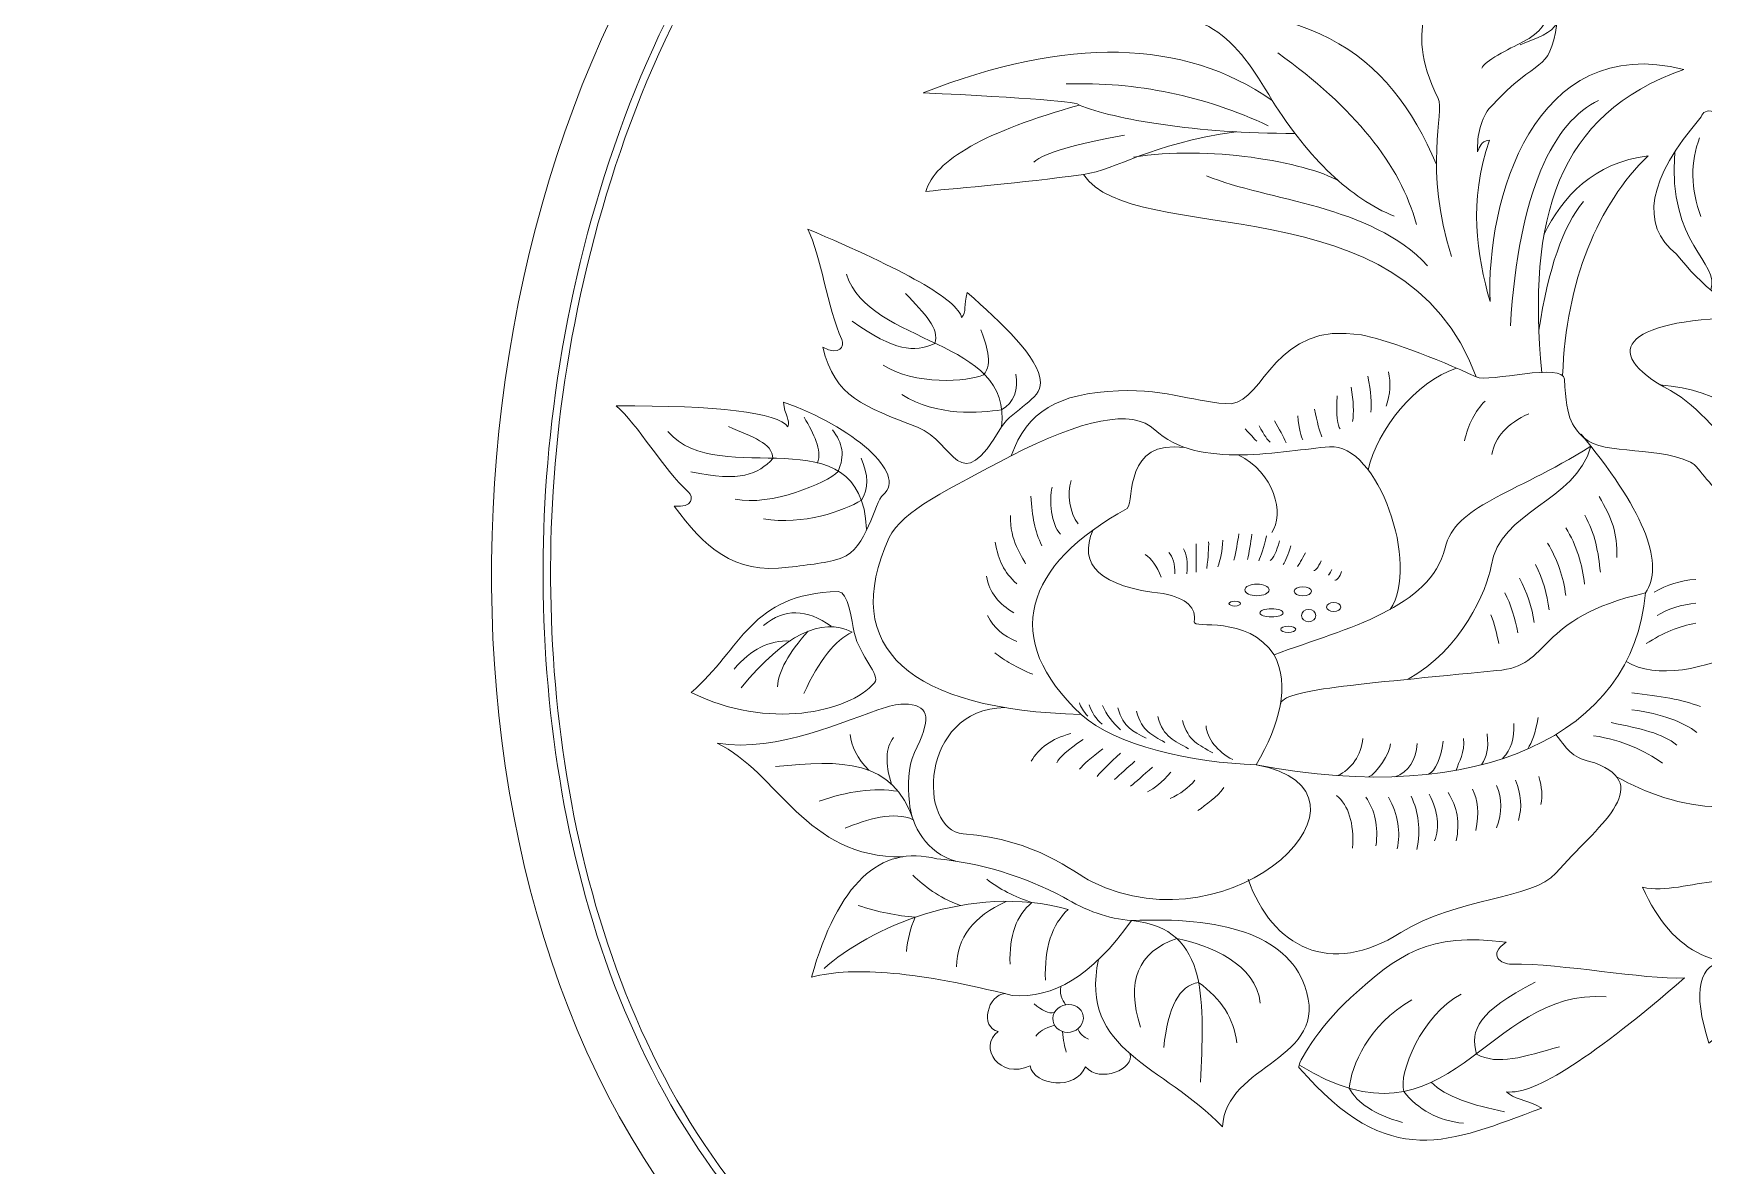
# Model space of a CAD drawing. Header units: millimetres. Extents: x -166 to 172, y -158 to 129.
# Drawn here: x -165.7 to 12.9, y -93.1 to 28 of the extents above; entities that cross this region are included whole.
import ezdxf

# ---------------------------------------------------------------- set-up
doc = ezdxf.new("R2010")
doc.units = ezdxf.units.MM
doc.header["$MEASUREMENT"] = 0
doc.layers.add('layer 1', color=7, linetype='Continuous')

msp = doc.modelspace()

# ---------------------------------------------------------------- linework, layer by layer
at = {"layer": 'layer 1', "color": 250, "lineweight": 20}
msp.add_open_spline([(-12.3631, -123.435), (-165.7126, -157.8223), (-137.4806, 122.4513), (-9.1886, 68.7229), (-9.1886, 68.7229), (-8.4247, 74.1681), (-12.1509, 86.8122), (-13.9516, 91.1744), (-13.9516, 91.1744), (-24.329, 73.4211), (-53.2367, 77.0998), (-64.9361, 97.1143), (-64.9361, 97.1143), (-67.5758, 101.6303), (-64.3734, 103.359), (-56.886, 104.9023), (-56.886, 104.9023), (-41.2744, 108.1206), (-34.0526, 113.077), (-20.7248, 102.9337), (-20.7248, 102.9337), (-24.2642, 107.7232), (-25.494, 110.9543), (-28.7995, 114.4332), (-28.7995, 114.4332), (-38.1184, 124.2413), (-17.0344, 125.9335), (-6.4461, 116.3239), (-6.4461, 116.3239), (29.5395, 128.922), (42.3963, 123.0658), (34.9589, 115.2471), (34.9589, 115.2471), (26.8166, 106.6876), (17.5016, 86.8637), (16.669, 68.8077), (16.669, 68.8077), (143.9302, 122.6322), (172.1622, -157.6414), (18.9416, -123.3026), (18.9416, -123.3026), (3.8516, -119.9208), (1.0822, -120.121), (-12.3631, -123.435)], degree=3, knots=[0, 0, 0, 0, 0.09090909, 0.09090909, 0.09090909, 0.09090909, 0.18181818, 0.18181818, 0.18181818, 0.18181818, 0.27272727, 0.27272727, 0.27272727, 0.27272727, 0.36363636, 0.36363636, 0.36363636, 0.36363636, 0.45454545, 0.45454545, 0.45454545, 0.45454545, 0.54545455, 0.54545455, 0.54545455, 0.54545455, 0.63636364, 0.63636364, 0.63636364, 0.63636364, 0.72727273, 0.72727273, 0.72727273, 0.72727273, 0.81818182, 0.81818182, 0.81818182, 0.81818182, 0.90909091, 0.90909091, 0.90909091, 0.90909091, 1, 1, 1, 1], dxfattribs=at)
at = {"layer": 'layer 1', "color": 22, "lineweight": 20}
for points, knots in [([(19.4704, 63.6169), (36.9992, 71.034), (55.7427, 73.056), (73.1436, 64.1592), (73.1436, 64.1592), (102.8099, 48.9912), (115.9726, 9.6672), (117.76, -21.1733), (117.76, -21.1733), (119.4095, -49.638), (112.5371, -83.2521), (90.5999, -103.4306), (90.5999, -103.4306), (71.2041, -121.2715), (45.6121, -123.2097), (20.7336, -117.634), (20.7336, -117.634), (5.7393, -114.2736), (1.5423, -114.1494), (-13.1995, -117.7799), (-13.1995, -117.7799), (-38.1137, -123.3544), (-63.7516, -121.4031), (-83.1526, -103.5041), (-83.1526, -103.5041), (-105.1191, -83.2381), (-111.9123, -49.4954), (-110.1288, -20.965), (-110.1288, -20.965), (-108.206, 9.7941), (-94.9675, 48.5465), (-65.5421, 63.8095), (-65.5421, 63.8095), (-47.8983, 72.9613), (-28.8016, 71.0301), (-10.9432, 63.519), (-10.9432, 63.519), (-10.7365, 63.4321), (-10.4057, 64.1396), (-10.677, 64.2663), (-10.677, 64.2663), (-15.6231, 66.578), (-20.9344, 68.0944), (-26.2842, 69.226), (-26.2842, 69.226), (-31.5101, 70.3315), (-36.8627, 70.8798), (-42.2054, 70.6978), (-42.2054, 70.6978), (-50.5449, 70.4137), (-58.4989, 68.364), (-65.9105, 64.5197), (-65.9105, 64.5197), (-95.4681, 49.188), (-108.9698, 10.3978), (-110.9272, -20.9151), (-110.9272, -20.9151), (-112.7349, -49.8317), (-105.7835, -83.7136), (-83.6951, -104.0921), (-83.6951, -104.0921), (-64.0503, -122.216), (-38.0976, -124.1706), (-13.0248, -118.5606), (-13.0248, -118.5606), (-13.0248, -118.5606), (-13.0082, -118.5567), (-13.0082, -118.5567), (-13.0082, -118.5567), (-7.6509, -117.2373), (-2.017, -115.91), (3.5272, -115.8857), (3.5272, -115.8857), (6.0309, -115.8748), (8.4993, -116.1221), (10.9711, -116.5059), (10.9711, -116.5059), (14.1835, -117.0046), (17.3871, -117.7039), (20.5586, -118.4146), (20.5586, -118.4146), (45.5936, -124.0254), (71.501, -122.0853), (91.1415, -104.0194), (91.1415, -104.0194), (113.2004, -83.729), (120.2305, -49.9772), (118.5587, -21.127), (118.5587, -21.127), (116.7385, 10.2786), (103.3081, 49.635), (73.5078, 64.8715), (73.5078, 64.8715), (66.1943, 68.6108), (58.3589, 70.5828), (50.1533, 70.8189), (50.1533, 70.8189), (44.8957, 70.9702), (39.6467, 70.4061), (34.5099, 69.2952), (34.5099, 69.2952), (29.2633, 68.1606), (24.1411, 66.4613), (19.2025, 64.3725), (19.2025, 64.3725), (18.9522, 64.2276), (19.3216, 63.5554), (19.4704, 63.6169)], [0, 0, 0, 0, 0.03703704, 0.03703704, 0.03703704, 0.03703704, 0.07407407, 0.07407407, 0.07407407, 0.07407407, 0.11111111, 0.11111111, 0.11111111, 0.11111111, 0.14814815, 0.14814815, 0.14814815, 0.14814815, 0.18518519, 0.18518519, 0.18518519, 0.18518519, 0.22222222, 0.22222222, 0.22222222, 0.22222222, 0.25925926, 0.25925926, 0.25925926, 0.25925926, 0.2962963, 0.2962963, 0.2962963, 0.2962963, 0.33333333, 0.33333333, 0.33333333, 0.33333333, 0.37037037, 0.37037037, 0.37037037, 0.37037037, 0.40740741, 0.40740741, 0.40740741, 0.40740741, 0.44444444, 0.44444444, 0.44444444, 0.44444444, 0.48148148, 0.48148148, 0.48148148, 0.48148148, 0.51851852, 0.51851852, 0.51851852, 0.51851852, 0.55555556, 0.55555556, 0.55555556, 0.55555556, 0.59259259, 0.59259259, 0.59259259, 0.59259259, 0.62962963, 0.62962963, 0.62962963, 0.62962963, 0.66666667, 0.66666667, 0.66666667, 0.66666667, 0.7037037, 0.7037037, 0.7037037, 0.7037037, 0.74074074, 0.74074074, 0.74074074, 0.74074074, 0.77777778, 0.77777778, 0.77777778, 0.77777778, 0.81481481, 0.81481481, 0.81481481, 0.81481481, 0.85185185, 0.85185185, 0.85185185, 0.85185185, 0.88888889, 0.88888889, 0.88888889, 0.88888889, 0.92592593, 0.92592593, 0.92592593, 0.92592593, 0.96296296, 0.96296296, 0.96296296, 0.96296296, 1, 1, 1, 1]), ([(-10.7846, 24.2497), (-10.6512, 24.9317), (-7.8113, 26.3581), (-6.4767, 27.0248), (-6.4767, 27.0248), (-2.2379, 29.1421), (-4.266, 31.6908), (-3.6585, 33.4713), (-3.6585, 33.4713), (-6.4065, 32.2872), (-7.7392, 31.9198), (-8.1033, 30.9985), (-8.1033, 30.9985), (-7.6359, 31.9692), (-8.304, 33.5317), (-8.794, 35.1185), (-8.794, 35.1185), (-10.203, 33.397), (-11.1413, 32.9446), (-11.156, 31.4929), (-11.156, 31.4929), (-11.1465, 32.5952), (-12.9982, 34.1787), (-16.3648, 36.2115), (-16.3648, 36.2115), (-14.9419, 31.8543), (-19.6127, 29.2217), (-15.4694, 21.012), (-15.4694, 21.012), (-14.7643, 19.6147), (-17.0639, 13.4414), (-14.0449, 4.1133)], [0, 0, 0, 0, 0.125, 0.125, 0.125, 0.125, 0.25, 0.25, 0.25, 0.25, 0.375, 0.375, 0.375, 0.375, 0.5, 0.5, 0.5, 0.5, 0.625, 0.625, 0.625, 0.625, 0.75, 0.75, 0.75, 0.75, 0.875, 0.875, 0.875, 0.875, 1, 1, 1, 1]), ([(-15.6502, 13.9473), (-20.7744, 25.9449), (-29.2932, 32.4904), (-50.7906, 30.0987), (-50.7906, 30.0987), (-40.2151, 31.2947), (-37.1369, 27.4634), (-33.2345, 20.8078)], [0, 0, 0, 0, 0.5, 0.5, 0.5, 0.5, 1, 1, 1, 1]), ([(-4.3911, -8.3174), (-5.9497, 8.1008), (-2.8162, 19.3552), (10.8174, 24.101), (10.8174, 24.101), (-5.2913, 28.2137), (-10.3607, 9.9738), (-9.9178, -0.7155), (-9.9178, -0.7155), (-11.3495, 4.3337), (-12.2345, 9.9585), (-9.9931, 16.5552), (-9.9931, 16.5552), (-11.0055, 16.3682), (-10.951, 15.9092), (-11.2467, 15.297), (-11.2467, 15.297), (-11.3416, 17.0099), (-10.9058, 18.9586), (-9.8485, 20.1139), (-9.8485, 20.1139), (-4.6518, 25.7924), (-3.6412, 23.3861), (-2.7688, 29.0373), (-2.7688, 29.0373), (-3.3542, 28.0487), (-4.7974, 27.455), (-6.7159, 26.7538)], [0, 0, 0, 0, 0.14285714, 0.14285714, 0.14285714, 0.14285714, 0.28571429, 0.28571429, 0.28571429, 0.28571429, 0.42857143, 0.42857143, 0.42857143, 0.42857143, 0.57142857, 0.57142857, 0.57142857, 0.57142857, 0.71428571, 0.71428571, 0.71428571, 0.71428571, 0.85714286, 0.85714286, 0.85714286, 0.85714286, 1, 1, 1, 1]), ([(-33.2345, 20.8078), (-42.6959, 27.3849), (-55.1326, 27.6539), (-70.5444, 21.6146), (-70.5444, 21.6146), (-59.3276, 21.0768), (-53.7638, 20.6366), (-53.853, 20.2943), (-53.853, 20.2943), (-50.0221, 18.7618), (-41.476, 17.2839), (-30.7738, 17.2593)], [0, 0, 0, 0, 0.33333333, 0.33333333, 0.33333333, 0.33333333, 0.66666667, 0.66666667, 0.66666667, 0.66666667, 1, 1, 1, 1]), ([(-53.853, 20.2943), (-63.85, 17.507), (-69.3245, 14.4264), (-70.2764, 11.0521), (-70.2764, 11.0521), (-66.1408, 11.5165), (-60.4899, 11.8969), (-53.4068, 12.8859), (-53.4068, 12.8859), (-49.7978, 13.3898), (-46.4685, 16.1194), (-37.0844, 17.4469)], [0, 0, 0, 0, 0.33333333, 0.33333333, 0.33333333, 0.33333333, 0.66666667, 0.66666667, 0.66666667, 0.66666667, 1, 1, 1, 1]), ([(32.7492, -5.3173), (22.8073, -5.6109), (15.2351, -2.3834), (10.032, 4.3651), (10.032, 4.3651), (6.0659, 7.4947), (6.9415, 12.3848), (12.6593, 19.0352), (12.6593, 19.0352), (12.9684, 20.1356), (14.4109, 19.8177), (16.9865, 18.0816), (16.9865, 18.0816), (23.4255, 18.1795), (25.2286, 15.0499), (22.3953, 8.6927), (22.3953, 8.6927), (21.2692, 2.4894), (23.5286, -2.1632), (29.1733, -5.2649)], [0, 0, 0, 0, 0.2, 0.2, 0.2, 0.2, 0.4, 0.4, 0.4, 0.4, 0.6, 0.6, 0.6, 0.6, 0.8, 0.8, 0.8, 0.8, 1, 1, 1, 1]), ([(-79.2536, -4.7709), (-78.9252, -5.4916), (-79.4688, -6.5524), (-81.2908, -5.5866), (-81.2908, -5.5866), (-79.9919, -10.9621), (-76.899, -11.8862), (-71.1635, -14.1482), (-71.1635, -14.1482), (-67.0815, -15.758), (-66.7692, -21.9889), (-62.1855, -14.1145), (-62.1855, -14.1145), (-60.8558, -12.1661), (-57.9366, -11.1811), (-58.0136, -9.3618), (-58.0136, -9.3618), (-58.1298, -6.6148), (-62.1793, -3.0214), (-65.8281, 0.2708), (-65.8281, 0.2708), (-66.2853, -1.1217), (-65.8605, -1.795), (-66.4353, -2.4139), (-66.4353, -2.4139), (-66.8244, -0.5271), (-72.6333, 2.7248), (-82.8767, 7.0266), (-82.8767, 7.0266), (-81.4943, 4.2431), (-80.8149, -1.3439), (-79.2536, -4.7709)], [0, 0, 0, 0, 0.125, 0.125, 0.125, 0.125, 0.25, 0.25, 0.25, 0.25, 0.375, 0.375, 0.375, 0.375, 0.5, 0.5, 0.5, 0.5, 0.625, 0.625, 0.625, 0.625, 0.75, 0.75, 0.75, 0.75, 0.875, 0.875, 0.875, 0.875, 1, 1, 1, 1]), ([(6.6922, -31.8583), (8.7174, -28.9243), (6.8134, -23.4474), (0.2678, -15.4275), (0.2678, -15.4275), (-0.9519, -14.2051), (-1.7811, -13.5747), (-1.9709, -9.0146), (-1.9709, -9.0146), (-2.0495, -7.126), (-10.0443, -9.4162), (-11.4163, -8.7653), (-11.4163, -8.7653), (-15.6424, -6.7606), (-21.4047, -4.6496), (-23.6531, -4.2783), (-23.6531, -4.2783), (-33.0255, -2.7302), (-34.0095, -11.2583), (-37.6006, -11.6339), (-37.6006, -11.6339), (-41.1882, -11.593), (-44.338, -10.0226), (-49.6452, -10.2404), (-49.6452, -10.2404), (-56.1691, -10.4976), (-59.4208, -12.4469), (-61.1416, -17.1881)], [0, 0, 0, 0, 0.14285714, 0.14285714, 0.14285714, 0.14285714, 0.28571429, 0.28571429, 0.28571429, 0.28571429, 0.42857143, 0.42857143, 0.42857143, 0.42857143, 0.57142857, 0.57142857, 0.57142857, 0.57142857, 0.71428571, 0.71428571, 0.71428571, 0.71428571, 0.85714286, 0.85714286, 0.85714286, 0.85714286, 1, 1, 1, 1]), ([(18.1107, -2.4142), (4.9515, -2.4336), (1.1933, -5.8806), (9.3911, -10.227), (9.3911, -10.227), (15.6117, -13.5251), (18.4828, -24.5543), (33.4096, -19.0977), (33.4096, -19.0977), (24.517, -16.5275), (18.3003, -10.3149), (15.0509, -8.4552)], [0, 0, 0, 0, 0.33333333, 0.33333333, 0.33333333, 0.33333333, 0.66666667, 0.66666667, 0.66666667, 0.66666667, 1, 1, 1, 1]), ([(-64.3724, -3.7184), (-63.8619, -5.1871), (-63.0196, -7.3377), (-64.0854, -8.5498), (-64.0854, -8.5498), (-65.7029, -9.2723), (-71.5975, -9.6822), (-74.825, -7.4942)], [0, 0, 0, 0, 0.5, 0.5, 0.5, 0.5, 1, 1, 1, 1]), ([(-72.8245, -10.656), (-69.0674, -13.0281), (-64.4482, -12.6006), (-62.1799, -12.2736), (-62.1799, -12.2736), (-60.8329, -11.547), (-60.3582, -10.0823), (-60.6469, -8.4832)], [0, 0, 0, 0, 0.5, 0.5, 0.5, 0.5, 1, 1, 1, 1]), ([(-95.6555, -21.0765), (-95.0871, -21.6003), (-95.1739, -22.7601), (-97.1784, -22.5821), (-97.1784, -22.5821), (-93.973, -26.924), (-90.9165, -29.8582), (-84.946, -29.1147), (-84.946, -29.1147), (-82.7941, -28.8468), (-80.6986, -28.6253), (-79.266, -28.1169), (-79.266, -28.1169), (-76.563, -27.1576), (-75.7767, -22.1585), (-74.8333, -21.3599), (-74.8333, -21.3599), (-72.1853, -19.1179), (-78.1376, -14.0169), (-85.4928, -11.4543), (-85.4928, -11.4543), (-85.3762, -12.88), (-84.739, -13.3244), (-85.0214, -14.0988), (-85.0214, -14.0988), (-86.0864, -12.5495), (-92.5428, -11.8266), (-103.3849, -11.8402), (-103.3849, -11.8402), (-101.0868, -13.8195), (-98.3585, -18.5864), (-95.6555, -21.0765)], [0, 0, 0, 0, 0.125, 0.125, 0.125, 0.125, 0.25, 0.25, 0.25, 0.25, 0.375, 0.375, 0.375, 0.375, 0.5, 0.5, 0.5, 0.5, 0.625, 0.625, 0.625, 0.625, 0.75, 0.75, 0.75, 0.75, 0.875, 0.875, 0.875, 0.875, 1, 1, 1, 1]), ([(-20.5925, -33.6109), (-17.3789, -28.9155), (-21.9238, -15.8193), (-27.0837, -16.2273), (-27.0837, -16.2273), (-31.8504, -16.6041), (-41.2637, -18.7605), (-45.7891, -14.4008), (-45.7891, -14.4008), (-48.1684, -12.1084), (-53.6439, -13.325), (-61.1416, -17.1881)], [0, 0, 0, 0, 0.33333333, 0.33333333, 0.33333333, 0.33333333, 0.66666667, 0.66666667, 0.66666667, 0.66666667, 1, 1, 1, 1]), ([(-95.4026, -18.8966), (-90.0461, -20.0336), (-88.2649, -19.1943), (-86.6142, -17.4831), (-86.6142, -17.4831), (-86.7201, -15.7777), (-88.7452, -15.2427), (-91.3774, -14.0648)], [0, 0, 0, 0, 0.5, 0.5, 0.5, 0.5, 1, 1, 1, 1]), ([(-80.2535, -14.4203), (-79.1662, -15.8278), (-78.8926, -17.1437), (-79.6474, -18.8708), (-79.6474, -18.8708), (-80.8282, -20.1334), (-86.9091, -22.5916), (-90.6408, -21.8471)], [0, 0, 0, 0, 0.5, 0.5, 0.5, 0.5, 1, 1, 1, 1]), ([(-52.3689, -25.1048), (-54.0604, -28.8998), (-51.5696, -31.1754), (-44.8967, -31.9316), (-44.8967, -31.9316), (-42.3083, -32.4207), (-41.3141, -33.4817), (-41.5594, -34.9364), (-41.5594, -34.9364), (-41.6987, -35.7626), (-35.9034, -34.1357), (-33.0253, -38.4599), (-33.0253, -38.4599), (-31.2997, -41.7608), (-32.3703, -45.8438), (-34.9292, -50.2204), (-34.9292, -50.2204), (-41.7424, -50.0241), (-50.0705, -48.1378), (-53.6439, -44.8414), (-53.6439, -44.8414), (-62.3563, -36.8039), (-59.7136, -28.802), (-48.7348, -22.8361), (-48.7348, -22.8361), (-47.9027, -21.8324), (-49.1166, -15.4437), (-42.5732, -16.2978)], [0, 0, 0, 0, 0.14285714, 0.14285714, 0.14285714, 0.14285714, 0.28571429, 0.28571429, 0.28571429, 0.28571429, 0.42857143, 0.42857143, 0.42857143, 0.42857143, 0.57142857, 0.57142857, 0.57142857, 0.57142857, 0.71428571, 0.71428571, 0.71428571, 0.71428571, 0.85714286, 0.85714286, 0.85714286, 0.85714286, 1, 1, 1, 1]), ([(-0.165, -14.8986), (1.2985, -17.2451), (7.4767, -16.0273), (11.5012, -17.8568), (11.5012, -17.8568), (12.5741, -18.3445), (13.6333, -21.0577), (15.8117, -21.5122), (15.8117, -21.5122), (19.6026, -22.303), (14.7589, -31.1158), (20.4473, -32.436), (20.4473, -32.436), (27.0474, -33.9677), (10.8358, -43.2598), (4.6411, -39.1694)], [0, 0, 0, 0, 0.25, 0.25, 0.25, 0.25, 0.5, 0.5, 0.5, 0.5, 0.75, 0.75, 0.75, 0.75, 1, 1, 1, 1]), ([(-53.6439, -44.8414), (-71.9121, -44.3769), (-79.616, -37.7407), (-74.1742, -25.9414), (-74.1742, -25.9414), (-72.8701, -23.1137), (-67.7467, -20.709), (-61.1416, -17.1881)], [0, 0, 0, 0, 0.5, 0.5, 0.5, 0.5, 1, 1, 1, 1]), ([(0.8694, -16.1737), (-7.795, -21.5403), (-13.5667, -22.4405), (-14.7381, -27.0492), (-14.7381, -27.0492), (-16.3729, -33.4807), (-24.9327, -35.5258), (-33.0253, -38.4599)], [0, 0, 0, 0, 0.5, 0.5, 0.5, 0.5, 1, 1, 1, 1]), ([(0.8694, -16.1737), (-0.7736, -22.1515), (-8.8793, -23.0191), (-9.8182, -28.9976), (-9.8182, -28.9976), (-10.2118, -31.5038), (-12.9834, -37.9527), (-18.6762, -41.0561)], [0, 0, 0, 0, 0.5, 0.5, 0.5, 0.5, 1, 1, 1, 1]), ([(-77.9375, -36.0712), (-77.3024, -38.7314), (-75.0832, -40.6065), (-75.7486, -41.4676), (-75.7486, -41.4676), (-78.551, -44.6396), (-87.1759, -46.5577), (-95.3526, -42.4984), (-95.3526, -42.4984), (-89.9211, -37.7869), (-89.0721, -31.9546), (-79.6317, -31.6989), (-79.6317, -31.6989), (-78.5527, -31.6697), (-78.2011, -34.9669), (-77.9375, -36.0712)], [0, 0, 0, 0, 0.25, 0.25, 0.25, 0.25, 0.5, 0.5, 0.5, 0.5, 0.75, 0.75, 0.75, 0.75, 1, 1, 1, 1]), ([(-61.8281, -44.1093), (-70.9669, -44.2703), (-71.171, -57.2071), (-66.2646, -57.6066), (-66.2646, -57.6066), (-58.2973, -58.2554), (-54.6366, -61.6768), (-52.4837, -62.7391), (-52.4837, -62.7391), (-37.1752, -70.2932), (-19.8562, -53.0686), (-34.9292, -50.2204), (-34.9292, -50.2204), (-11.0969, -54.8402), (5.4746, -46.9441), (6.6922, -31.8583), (6.6922, -31.8583), (-5.2106, -34.5387), (-3.2629, -39.7686), (-9.1935, -40.147), (-9.1935, -40.147), (-24.2726, -41.6748), (-32.1843, -42.1532), (-32.3397, -43.7652)], [0, 0, 0, 0, 0.16666667, 0.16666667, 0.16666667, 0.16666667, 0.33333333, 0.33333333, 0.33333333, 0.33333333, 0.5, 0.5, 0.5, 0.5, 0.66666667, 0.66666667, 0.66666667, 0.66666667, 0.83333333, 0.83333333, 0.83333333, 0.83333333, 1, 1, 1, 1]), ([(-34.8552, -30.9047), (-34.1406, -30.9047), (-33.5609, -31.1839), (-33.5609, -31.5282), (-33.5609, -31.5282), (-33.5609, -31.8724), (-34.1406, -32.1517), (-34.8552, -32.1517), (-34.8552, -32.1517), (-35.5699, -32.1517), (-36.1494, -31.8724), (-36.1494, -31.5282), (-36.1494, -31.5282), (-36.1494, -31.1839), (-35.5699, -30.9047), (-34.8552, -30.9047)], [0, 0, 0, 0, 0.25, 0.25, 0.25, 0.25, 0.5, 0.5, 0.5, 0.5, 0.75, 0.75, 0.75, 0.75, 1, 1, 1, 1]), ([(-29.946, -31.1981), (-29.4286, -31.1981), (-29.0088, -31.4116), (-29.0088, -31.6748), (-29.0088, -31.6748), (-29.0088, -31.9381), (-29.4286, -32.1517), (-29.946, -32.1517), (-29.946, -32.1517), (-30.4635, -32.1517), (-30.8831, -31.9381), (-30.8831, -31.6748), (-30.8831, -31.6748), (-30.8831, -31.4116), (-30.4635, -31.1981), (-29.946, -31.1981)], [0, 0, 0, 0, 0.25, 0.25, 0.25, 0.25, 0.5, 0.5, 0.5, 0.5, 0.75, 0.75, 0.75, 0.75, 1, 1, 1, 1]), ([(-37.2205, -32.7385), (-36.8754, -32.7385), (-36.5958, -32.8536), (-36.5958, -32.9953), (-36.5958, -32.9953), (-36.5958, -33.137), (-36.8754, -33.252), (-37.2205, -33.252), (-37.2205, -33.252), (-37.5656, -33.252), (-37.8453, -33.137), (-37.8453, -32.9953), (-37.8453, -32.9953), (-37.8453, -32.8536), (-37.5656, -32.7385), (-37.2205, -32.7385)], [0, 0, 0, 0, 0.25, 0.25, 0.25, 0.25, 0.5, 0.5, 0.5, 0.5, 0.75, 0.75, 0.75, 0.75, 1, 1, 1, 1]), ([(-33.2931, -33.5454), (-32.6032, -33.5454), (-32.0435, -33.7424), (-32.0435, -33.9855), (-32.0435, -33.9855), (-32.0435, -34.2286), (-32.6032, -34.4256), (-33.2931, -34.4256), (-33.2931, -34.4256), (-33.9832, -34.4256), (-34.5427, -34.2286), (-34.5427, -33.9855), (-34.5427, -33.9855), (-34.5427, -33.7424), (-33.9832, -33.5454), (-33.2931, -33.5454)], [0, 0, 0, 0, 0.25, 0.25, 0.25, 0.25, 0.5, 0.5, 0.5, 0.5, 0.75, 0.75, 0.75, 0.75, 1, 1, 1, 1]), ([(-29.3212, -33.6187), (-28.9023, -33.6187), (-28.5624, -33.9143), (-28.5624, -34.2789), (-28.5624, -34.2789), (-28.5624, -34.6434), (-28.9023, -34.939), (-29.3212, -34.939), (-29.3212, -34.939), (-29.7401, -34.939), (-30.0798, -34.6434), (-30.0798, -34.2789), (-30.0798, -34.2789), (-30.0798, -33.9143), (-29.7401, -33.6187), (-29.3212, -33.6187)], [0, 0, 0, 0, 0.25, 0.25, 0.25, 0.25, 0.5, 0.5, 0.5, 0.5, 0.75, 0.75, 0.75, 0.75, 1, 1, 1, 1]), ([(-26.6435, -32.8852), (-26.2245, -32.8852), (-25.8846, -33.0986), (-25.8846, -33.3619), (-25.8846, -33.3619), (-25.8846, -33.6252), (-26.2245, -33.8387), (-26.6435, -33.8387), (-26.6435, -33.8387), (-27.0624, -33.8387), (-27.402, -33.6252), (-27.402, -33.3619), (-27.402, -33.3619), (-27.402, -33.0986), (-27.0624, -32.8852), (-26.6435, -32.8852)], [0, 0, 0, 0, 0.25, 0.25, 0.25, 0.25, 0.5, 0.5, 0.5, 0.5, 0.75, 0.75, 0.75, 0.75, 1, 1, 1, 1]), ([(-83.3318, -42.6094), (-81.6123, -39.0381), (-79.9912, -36.8876), (-78.1403, -36.0484), (-78.1403, -36.0484), (-81.4773, -34.3523), (-85.278, -36.3165), (-90.0326, -41.9829)], [0, 0, 0, 0, 0.5, 0.5, 0.5, 0.5, 1, 1, 1, 1]), ([(-31.5072, -35.4029), (-31.0648, -35.4029), (-30.7059, -35.5557), (-30.7059, -35.7443), (-30.7059, -35.7443), (-30.7059, -35.9328), (-31.0648, -36.0857), (-31.5072, -36.0857), (-31.5072, -36.0857), (-31.9496, -36.0857), (-32.3084, -35.9328), (-32.3084, -35.7443), (-32.3084, -35.7443), (-32.3084, -35.5557), (-31.9496, -35.4029), (-31.5072, -35.4029)], [0, 0, 0, 0, 0.25, 0.25, 0.25, 0.25, 0.5, 0.5, 0.5, 0.5, 0.75, 0.75, 0.75, 0.75, 1, 1, 1, 1]), ([(3.681, -51.5395), (9.5412, -54.7953), (19.9348, -57.7877), (23.9176, -48.3257), (23.9176, -48.3257), (24.6109, -46.6784), (22.1678, -45.2798), (24.2565, -42.4046), (24.2565, -42.4046), (26.6187, -39.1531), (25.7665, -37.8437), (19.6825, -36.5763)], [0, 0, 0, 0, 0.33333333, 0.33333333, 0.33333333, 0.33333333, 0.66666667, 0.66666667, 0.66666667, 0.66666667, 1, 1, 1, 1]), ([(-72.717, -60.0575), (-83.1427, -60.2856), (-86.0809, -50.9658), (-92.5809, -47.9322), (-92.5809, -47.9322), (-85.8731, -48.9336), (-79.2135, -45.5512), (-74.488, -44.0537), (-74.488, -44.0537), (-73.5733, -43.7638), (-72.7848, -43.7029), (-72.1279, -43.7631), (-72.1279, -43.7631), (-69.7677, -43.9794), (-69.7793, -45.4028), (-71.4735, -48.9289), (-71.4735, -48.9289), (-72.2413, -50.527), (-72.1836, -52.38), (-72.0195, -54.2329), (-72.0195, -54.2329), (-71.7935, -56.7857), (-70.2072, -59.6338), (-67.059, -60.5315)], [0, 0, 0, 0, 0.16666667, 0.16666667, 0.16666667, 0.16666667, 0.33333333, 0.33333333, 0.33333333, 0.33333333, 0.5, 0.5, 0.5, 0.5, 0.66666667, 0.66666667, 0.66666667, 0.66666667, 0.83333333, 0.83333333, 0.83333333, 0.83333333, 1, 1, 1, 1]), ([(-35.8034, -62.4611), (-33.2055, -69.7294), (-27.0523, -72.9603), (-19.4579, -68.1671), (-19.4579, -68.1671), (-13.4284, -64.3616), (-5.3758, -64.6511), (-2.8755, -61.8151), (-2.8755, -61.8151), (1.5228, -56.8261), (7.7508, -52.4698), (1.2808, -50.021), (1.2808, -50.021), (-1.1084, -49.4681), (-1.4754, -48.8457), (-2.8765, -46.9832)], [0, 0, 0, 0, 0.25, 0.25, 0.25, 0.25, 0.5, 0.5, 0.5, 0.5, 0.75, 0.75, 0.75, 0.75, 1, 1, 1, 1]), ([(-69.1069, -60.273), (-75.2002, -58.7231), (-79.6627, -62.9408), (-82.4944, -72.9266), (-82.4944, -72.9266), (-77.8564, -71.7214), (-70.919, -72.4053), (-61.0284, -74.8811), (-61.0284, -74.8811), (-56.6246, -75.221), (-52.5733, -72.8936), (-48.2823, -66.89)], [0, 0, 0, 0, 0.33333333, 0.33333333, 0.33333333, 0.33333333, 0.66666667, 0.66666667, 0.66666667, 0.66666667, 1, 1, 1, 1]), ([(-69.1069, -60.273), (-64.4033, -60.7305), (-59.8848, -62.0979), (-55.5518, -64.3752), (-55.5518, -64.3752), (-53.1851, -65.828), (-50.7619, -66.6662), (-48.2823, -66.89), (-48.2823, -66.89), (-38.7502, -66.4141), (-31.6991, -68.3529), (-29.7317, -73.8788), (-29.7317, -73.8788), (-26.8806, -81.887), (-38.2846, -82.1572), (-38.522, -88.9332), (-38.522, -88.9332), (-44.9434, -82.2448), (-53.8626, -80.9084), (-51.8026, -71.0514)], [0, 0, 0, 0, 0.2, 0.2, 0.2, 0.2, 0.4, 0.4, 0.4, 0.4, 0.6, 0.6, 0.6, 0.6, 0.8, 0.8, 0.8, 0.8, 1, 1, 1, 1]), ([(21.8316, -70.5596), (14.7622, -72.9051), (9.6146, -70.4946), (6.3887, -63.3274), (6.3887, -63.3274), (11.2791, -64.3396), (17.138, -59.7864), (22.7067, -65.7219)], [0, 0, 0, 0, 0.5, 0.5, 0.5, 0.5, 1, 1, 1, 1]), ([(-63.7515, -62.4619), (-62.3982, -63.5024), (-60.7876, -64.3338), (-58.9193, -64.9565), (-58.9193, -64.9565), (-60.5795, -66.2969), (-61.3583, -68.4943), (-61.2555, -71.5489)], [0, 0, 0, 0, 0.5, 0.5, 0.5, 0.5, 1, 1, 1, 1]), ([(-77.4999, -65.266), (-75.3716, -65.9589), (-73.3359, -66.3764), (-71.3928, -66.5183), (-71.3928, -66.5183), (-71.9155, -67.7009), (-72.2284, -68.9272), (-72.3315, -70.1969)], [0, 0, 0, 0, 0.5, 0.5, 0.5, 0.5, 1, 1, 1, 1]), ([(-8.145, -85.1823), (-5.2446, -85.6054), (1.3521, -81.2703), (10.8743, -73.0133), (10.8743, -73.0133), (6.3442, -73.1858), (-2.0971, -71.4667), (-7.6309, -71.5406), (-7.6309, -71.5406), (-8.7947, -71.556), (-10.1881, -70.5668), (-8.1989, -69.184), (-8.1989, -69.184), (-16.5213, -68.166), (-19.7179, -70.4449), (-24.8336, -75.1309), (-24.8336, -75.1309), (-28.4745, -78.466), (-30.597, -82.3171), (-30.3637, -82.5862), (-30.3637, -82.5862), (-20.6002, -93.847), (-14.3271, -90.567), (-4.379, -86.9286), (-4.379, -86.9286), (-6.2882, -85.8825), (-7.412, -86.0135), (-8.145, -85.1823)], [0, 0, 0, 0, 0.14285714, 0.14285714, 0.14285714, 0.14285714, 0.28571429, 0.28571429, 0.28571429, 0.28571429, 0.42857143, 0.42857143, 0.42857143, 0.42857143, 0.57142857, 0.57142857, 0.57142857, 0.57142857, 0.71428571, 0.71428571, 0.71428571, 0.71428571, 0.85714286, 0.85714286, 0.85714286, 0.85714286, 1, 1, 1, 1]), ([(23.4344, -78.366), (21.6307, -81.0741), (15.7945, -77.4551), (13.4926, -79.9907), (13.4926, -79.9907), (11.6737, -74.4851), (12.4183, -71.2223), (15.4041, -71.32)], [0, 0, 0, 0, 0.5, 0.5, 0.5, 0.5, 1, 1, 1, 1]), ([(-61.7944, -74.6916), (-63.6382, -74.7587), (-64.5447, -78.3265), (-62.5155, -78.7344), (-62.5155, -78.7344), (-64.7359, -80.3437), (-62.3859, -83.9602), (-59.1225, -82.407), (-59.1225, -82.407), (-58.6512, -84.5497), (-54.2333, -85.0921), (-53.1886, -82.502), (-53.1886, -82.502), (-51.6811, -84.3333), (-47.8366, -82.7359), (-48.4451, -81.0916)], [0, 0, 0, 0, 0.25, 0.25, 0.25, 0.25, 0.5, 0.5, 0.5, 0.5, 0.75, 0.75, 0.75, 0.75, 1, 1, 1, 1]), ([(-12.7474, -88.5527), (-15.4877, -88.2594), (-17.6356, -87.0914), (-19.1601, -85.1427), (-19.1601, -85.1427), (-19.7212, -83.2396), (-17.2464, -76.9869), (-13.0196, -74.7412)], [0, 0, 0, 0, 0.5, 0.5, 0.5, 0.5, 1, 1, 1, 1]), ([(-55.3072, -75.8722), (-54.418, -75.7154), (-53.5809, -76.2456), (-53.438, -77.0561), (-53.438, -77.0561), (-53.2951, -77.8666), (-53.9004, -78.6509), (-54.7896, -78.8077), (-54.7896, -78.8077), (-55.6788, -78.9645), (-56.5158, -78.4345), (-56.6587, -77.624), (-56.6587, -77.624), (-56.8016, -76.8135), (-56.1964, -76.029), (-55.3072, -75.8722)], [0, 0, 0, 0, 0.25, 0.25, 0.25, 0.25, 0.5, 0.5, 0.5, 0.5, 0.75, 0.75, 0.75, 0.75, 1, 1, 1, 1]), ([(-18.2993, -75.3613), (-22.9619, -78.0502), (-24.7648, -82.433), (-24.9885, -84.8084), (-24.9885, -84.8084), (-24.1387, -86.3611), (-22.2417, -87.6579), (-19.2823, -88.4642)], [0, 0, 0, 0, 0.5, 0.5, 0.5, 0.5, 1, 1, 1, 1])]:
    msp.add_open_spline(points, degree=3, knots=knots, dxfattribs=at)
for points in [[(-32.6096, 25.869), (-24.4575, 20.0499), (-19.5186, 13.9374), (-17.7929, 7.5313)], [(-55.2504, 22.5682), (-47.6934, 22.7881), (-40.4932, 21.2967), (-33.65, 18.0938)], [(-33.2345, 20.8078), (-29.2172, 14.4751), (-24.8631, 10.3431), (-20.1722, 8.4113)], [(1.6847, 20.7817), (-3.054, 18.596), (-6.8643, 11.1816), (-7.7515, -3.3019)], [(-49.0026, 17.0669), (-54.3097, 16.1623), (-57.5526, 15.2086), (-58.7316, 14.2061)], [(12.4939, 16.8164), (11.4924, 14.3058), (11.5486, 11.2405), (12.6235, 8.4006)], [(-48.0534, 14.7147), (-40.2069, 16.0645), (-29.6125, 14.2048), (-26.1189, 12.1957)], [(-4.1527, 6.4324), (-2.1835, 10.5748), (1.1747, 14.1173), (6.9832, 14.8885)], [(6.9832, 14.8885), (1.6232, 9.6532), (-1.7894, 1.508), (-2.1624, -8.611)], [(13.6759, 0.535), (14.7478, 3.5677), (9.0463, 5.2895), (9.8343, 15.2947)], [(-11.4163, -8.7653), (-18.9728, 12.332), (-48.0814, 4.8843), (-53.4068, 12.8859)], [(-40.2552, 12.7391), (-33.677, 10.0243), (-22.7045, 9.6874), (-16.6019, 3.1302)], [(-4.7037, -3.7694), (-3.6936, 2.7908), (-2.1074, 7.3726), (0.0553, 9.976)], [(-78.7482, 2.212), (-76.3276, -5.4286), (-60.8703, -4.6043), (-62.1855, -14.1145)], [(-72.4236, 0.1476), (-70.4068, -2.0121), (-68.7397, -3.5507), (-69.3183, -5.2032)], [(-78.1473, -2.8131), (-73.5417, -6.0184), (-71.5579, -6.1622), (-69.3183, -5.2032)], [(-22.9842, -8.6899), (-22.6718, -10.33), (-22.5677, -11.6057), (-22.6718, -12.5169)], [(-13.4962, -7.8224), (-17.9246, -9.2622), (-21.9818, -14.4371), (-22.9642, -18.6921)], [(-20.7974, -8.2213), (-20.5111, -9.3929), (-20.589, -10.6164), (-21.0317, -11.892)], [(-24.7805, -9.8614), (-24.5203, -11.3454), (-24.468, -12.569), (-24.6243, -13.5322)], [(8.2188, -9.5895), (14.9582, -10.227), (19.0549, -13.1066), (19.0571, -18.5795)], [(-97.8475, -14.6052), (-92.3701, -21.0343), (-77.1565, -12.3968), (-76.6092, -25.0365)], [(-28.6855, -12.2044), (-28.4253, -13.6103), (-28.1648, -14.5995), (-27.9045, -15.1723)], [(-26.2644, -10.7986), (-26.3685, -12.8553), (-26.2644, -14.0269), (-25.952, -14.3131)], [(-10.4595, -11.3422), (-11.5351, -12.418), (-12.2638, -13.8408), (-12.6456, -15.6103)], [(-83.2809, -13.0689), (-82.2322, -14.944), (-81.3434, -16.4754), (-81.8425, -17.9694)], [(-34.6211, -14.0007), (-34.0744, -14.99), (-33.6838, -15.5627), (-33.4496, -15.7189)], [(-32.981, -13.454), (-32.4603, -14.3391), (-32.0438, -15.1202), (-31.7314, -15.797)], [(-30.4818, -12.9073), (-30.3517, -14.3392), (-30.1694, -15.1982), (-29.9351, -15.4847)], [(-5.775, -12.6955), (-8.0652, -13.7366), (-9.3837, -15.1939), (-9.7307, -17.0677)], [(-36.105, -14.3131), (-35.3761, -15.1201), (-34.9595, -15.5627), (-34.8554, -15.6408)], [(-77.1953, -17.4539), (-76.3939, -19.2327), (-76.381, -20.7269), (-77.1568, -21.9362)], [(-36.8532, -17.0924), (-32.9991, -18.9308), (-31.8794, -23.4961), (-33.2631, -25.377)], [(-56.7637, -20.559), (-57.1084, -21.8963), (-56.881, -24.5454), (-55.8671, -25.5694)], [(-54.7268, -19.8404), (-55.2149, -21.25), (-54.8372, -23.3422), (-53.9844, -24.4514)], [(-87.6434, -23.9323), (-83.3657, -24.6416), (-79.0728, -23.09), (-77.1568, -21.9362)], [(-59.0281, -21.4985), (-58.8719, -23.7374), (-58.6372, -25.196), (-57.8562, -26.81)], [(1.7344, -21.5384), (3.1402, -23.9074), (3.7, -25.3962), (3.6479, -28.0776)], [(-61.2148, -23.5881), (-61.2785, -26.3479), (-59.9774, -27.9083), (-59.6129, -28.7415)], [(-1.8119, -24.8835), (-0.6772, -26.7956), (-0.0176, -28.8095), (0.1675, -30.9251)], [(0.1991, -23.5552), (1.3139, -25.4338), (1.6774, -27.5675), (1.8755, -29.6424)], [(-62.8547, -26.4168), (-62.4377, -28.4998), (-61.9686, -29.5293), (-60.5503, -30.8704)], [(-41.3655, -26.6209), (-41.3655, -28.3759), (-41.3655, -29.3769), (-41.3655, -29.6239)], [(-40.0165, -26.3888), (-40.0036, -27.0518), (-40.0685, -28.0008), (-40.2115, -29.2358)], [(-38.4945, -26.2188), (-38.5724, -27.3499), (-38.7544, -28.2989), (-39.0405, -29.0658)], [(-36.7732, -25.5433), (-36.9552, -26.4144), (-37.0426, -27.4286), (-37.3287, -28.3516)], [(-35.3831, -25.5569), (-35.5391, -26.5709), (-35.6951, -27.481), (-35.8511, -28.287)], [(-33.8382, -25.7598), (-34.1372, -27.0078), (-34.4102, -27.8919), (-34.6572, -28.4118)], [(-32.4253, -26.2943), (-32.7633, -27.4644), (-33.1013, -28.1664), (-33.4393, -28.4003)], [(-3.7644, -26.5236), (-2.7093, -28.3016), (-2.0649, -30.1675), (-1.831, -32.1213)], [(-46.8047, -27.7463), (-46.1279, -28.1889), (-45.5551, -28.996), (-45.0865, -30.1675)], [(-44.2905, -27.5179), (-43.8355, -27.9989), (-43.6144, -28.7659), (-43.6275, -29.819)], [(-42.71, -27.1278), (-42.3591, -27.6868), (-42.2419, -28.5839), (-42.359, -29.8188)], [(-31.2183, -26.823), (-31.5173, -27.7721), (-31.7903, -28.435), (-32.0373, -28.8121)], [(-29.674, -27.5498), (-30.064, -28.3039), (-30.35, -28.7979), (-30.532, -29.0318)], [(-27.992, -28.4199), (-28.3039, -29.109), (-28.5639, -29.46), (-28.772, -29.473)], [(-63.7913, -30.0495), (-63.4788, -31.872), (-62.4247, -33.0308), (-60.8627, -33.9944)], [(-26.8584, -29.3561), (-27.0404, -29.7982), (-27.1704, -29.9802), (-27.2484, -29.9021)], [(-25.7975, -29.5589), (-26.0185, -30.183), (-26.2655, -30.495), (-26.5386, -30.495)], [(-6.7652, -30.2739), (-5.9913, -31.7662), (-5.4204, -33.3971), (-5.2086, -35.0099)], [(-5.0677, -28.8251), (-4.2794, -30.3765), (-3.7938, -31.993), (-3.6105, -33.6741)], [(-8.3471, -31.8405), (-7.6956, -33.0718), (-7.2371, -34.6289), (-6.9469, -36.1147)], [(7.6282, -31.7803), (9.029, -30.9877), (10.339, -30.541), (12.0827, -30.4017)], [(-80.3993, -35.4121), (-83.0105, -33.5262), (-85.4171, -33.4977), (-87.619, -35.3269)], [(7.9426, -34.2841), (8.9316, -33.6335), (10.6827, -33.0576), (12.082, -32.9605)], [(-63.6745, -34.2665), (-62.9467, -35.6102), (-61.9979, -36.4754), (-60.5499, -37.0409)], [(-9.8459, -34.1993), (-9.3912, -35.1739), (-9.2102, -36.2518), (-8.9905, -37.2768)], [(6.7719, -37.2745), (8.542, -36.1291), (10.3124, -35.4001), (12.0827, -35.0877)], [(-84.7897, -37.0009), (-86.9725, -36.8874), (-88.9658, -37.8843), (-90.7699, -39.992)], [(-82.8521, -35.9441), (-84.9455, -38.2633), (-86.0396, -40.2482), (-86.134, -41.8985)], [(-62.8934, -38.2501), (-61.9172, -39.0589), (-60.5041, -39.8137), (-58.8321, -40.5547)], [(5.2485, -42.5468), (8.3205, -42.8592), (10.5597, -43.2628), (12.5902, -43.9919)], [(-53.8282, -43.5986), (-53.7436, -44.0165), (-53.3674, -44.5156), (-52.9443, -45.0376)], [(-52.793, -43.814), (-52.5261, -44.6363), (-52.0637, -45.328), (-51.4063, -45.8892)], [(-51.3737, -43.8726), (-50.9752, -44.8547), (-50.2265, -45.7867), (-49.4595, -46.4891)], [(-49.7375, -44.1461), (-49.144, -46.3256), (-48.0903, -46.6034), (-46.7139, -47.3932)], [(-47.7406, -44.5058), (-47.1471, -46.6853), (-46.0751, -47.0175), (-44.6918, -47.8279)], [(5.2489, -44.3431), (8.5553, -44.797), (10.733, -45.6663), (12.2, -46.7643)], [(-45.4635, -45.0634), (-44.8358, -47.3687), (-43.6756, -47.5985), (-42.1758, -48.5196)], [(-42.8159, -45.4873), (-42.1997, -47.7506), (-41.0539, -48.0635), (-39.5885, -48.9596)], [(-40.2903, -46.0766), (-40.2319, -47.2976), (-39.0514, -48.9087), (-37.439, -49.6559)], [(-7.3648, -45.8267), (-7.3339, -47.4635), (-7.6245, -48.521), (-8.5769, -49.5698)], [(-4.7869, -45.1626), (-5.0555, -46.9298), (-5.4637, -47.766), (-5.8823, -48.5378)], [(3.0231, -45.7093), (6.2512, -46.3861), (8.4903, -46.8294), (10.0522, -48.1311)], [(-78.3635, -47.0049), (-78.263, -48.2038), (-77.5818, -49.5597), (-76.3581, -50.8164)], [(-73.7355, -47.3169), (-74.5719, -48.4271), (-74.6368, -50.0904), (-73.9302, -52.3063)], [(-54.7709, -46.8808), (-56.8015, -47.4536), (-58.2073, -48.4428), (-58.9883, -49.8486)], [(-53.4432, -47.5056), (-55.1094, -48.6511), (-56.0466, -49.4843), (-56.2548, -50.0048)], [(-23.5309, -47.4275), (-23.6744, -49.1809), (-24.7818, -50.7349), (-26.2118, -51.3862)], [(-20.5637, -47.9736), (-20.5818, -48.9478), (-22.1029, -51.2161), (-22.9115, -51.5283)], [(-17.7133, -47.9352), (-17.8847, -49.7289), (-18.5846, -51.0202), (-20.0885, -51.5005)], [(-14.9407, -47.7003), (-15.208, -49.71), (-15.7728, -50.8118), (-16.4947, -51.2422)], [(-12.7541, -47.4275), (-12.5957, -48.9206), (-13.2707, -49.8739), (-13.5341, -50.8122)], [(-10.2417, -46.9206), (-10.0491, -48.6555), (-10.2538, -49.25), (-10.8408, -50.2311)], [(1.1487, -47.1151), (4.3768, -47.6357), (6.551, -48.6899), (8.5296, -50.0437)], [(-86.3361, -50.4197), (-79.3493, -49.6915), (-73.7611, -49.5686), (-71.5652, -56.2407)], [(-51.3345, -48.5209), (-52.5841, -49.4582), (-53.4171, -50.1871), (-53.8337, -50.7077)], [(-49.4601, -48.9895), (-50.6055, -50.0309), (-51.4387, -50.864), (-51.9594, -51.4888)], [(-47.8981, -49.8486), (-48.7311, -50.5517), (-49.4601, -51.2025), (-50.085, -51.8012)], [(-46.0237, -50.4734), (-47.013, -51.3586), (-47.794, -52.0354), (-48.3667, -52.504)], [(-44.0712, -51.0201), (-45.0084, -52.0876), (-45.8415, -52.7905), (-46.5704, -53.1288)], [(-4.7088, -51.4887), (-4.3705, -52.5822), (-4.2923, -53.5715), (-4.4745, -54.4565)], [(-73.2474, -53.0619), (-75.7983, -52.673), (-78.6129, -53.0287), (-81.6916, -54.1289)], [(-41.4939, -51.8792), (-42.1708, -52.6864), (-43.0559, -53.3372), (-44.1493, -53.8317)], [(-38.4075, -52.6605), (-39.1012, -53.6726), (-40.3391, -54.5131), (-41.1617, -55.1227)], [(-26.3425, -53.5193), (-25.0408, -54.5607), (-24.4681, -56.435), (-24.6243, -59.1426)], [(-16.4238, -53.3631), (-15.464, -55.2335), (-15.2782, -56.9036), (-15.8668, -58.3736)], [(-14.3932, -53.2069), (-13.4301, -54.7169), (-13.1437, -56.4351), (-13.5341, -58.3616)], [(-11.8159, -52.8164), (-11.2173, -53.936), (-11.0869, -55.4199), (-11.4254, -57.2681)], [(-9.2386, -52.4259), (-8.6139, -53.8317), (-8.6138, -55.3417), (-9.2386, -56.9557)], [(-7.208, -51.8792), (-6.5832, -53.3632), (-6.4791, -54.7949), (-6.8956, -56.1748)], [(-71.6133, -56.1071), (-73.5807, -55.1279), (-76.6476, -56.0876), (-78.8836, -56.9889)], [(-23.2185, -53.6755), (-22.2293, -55.0553), (-21.8648, -56.7997), (-22.1251, -58.9083)], [(-20.7974, -53.6755), (-19.7561, -55.576), (-19.4436, -57.4244), (-19.8602, -59.2207)], [(-18.3763, -53.5974), (-17.5433, -55.2376), (-17.3348, -57.138), (-17.7515, -59.2988)], [(-66.5677, -65.2758), (-69.075, -64.3382), (-70.2833, -63.2648), (-71.6703, -62.0389)], [(-55.0297, -65.6881), (-65.5439, -62.7798), (-76.4924, -67.7554), (-81.1509, -72.0166)], [(-61.6773, -64.8478), (-65.1814, -66.4112), (-66.9509, -68.7368), (-66.9859, -71.8244)], [(-55.0297, -65.6881), (-56.7811, -67.2869), (-57.5962, -69.8094), (-57.4752, -73.2554)], [(-48.2823, -66.89), (-39.7119, -67.6435), (-40.5957, -75.9937), (-40.8767, -84.1402)], [(-43.4317, -68.7927), (-47.5885, -70.2282), (-48.8814, -73.3902), (-47.3109, -78.2786)], [(-43.4317, -68.7927), (-39.9544, -69.5341), (-34.8948, -71.4905), (-34.493, -75.7148)], [(-55.826, -73.9456), (-56.0679, -74.9103), (-55.3659, -75.7728), (-55.3072, -75.8722)], [(-41.0898, -73.5043), (-43.1469, -73.8023), (-44.3878, -76.1224), (-44.8125, -80.4647)], [(-41.0898, -73.5043), (-38.6706, -75.225), (-37.309, -77.3715), (-37.005, -79.9441)], [(2.4983, -75.0241), (-10.468, -74.073), (-14.1414, -92.3621), (-30.2972, -82.3435)], [(-5.0909, -73.468), (-11.2447, -76.637), (-12.0734, -78.5308), (-11.3573, -81.1482)], [(-58.6937, -75.769), (-57.8502, -76.4719), (-57.1221, -76.871), (-56.5076, -76.7147)], [(-56.5013, -78.062), (-57.592, -78.3928), (-58.1973, -78.7708), (-58.4843, -79.2476)], [(-54.0104, -78.4627), (-53.6885, -79.246), (-53.0161, -79.5016), (-52.8741, -79.5447)], [(-55.6464, -78.7476), (-55.6244, -79.6315), (-55.379, -80.4687), (-55.2496, -80.9494)], [(-2.5096, -80.3752), (-6.3181, -81.4397), (-9.103, -82.425), (-11.3573, -81.1482)], [(-8.3711, -87.3258), (-11.67, -86.631), (-14.7507, -85.7249), (-16.2048, -84.1562)]]:
    msp.add_open_spline(points, degree=3, dxfattribs=at)

doc.saveas('drawing.dxf')
